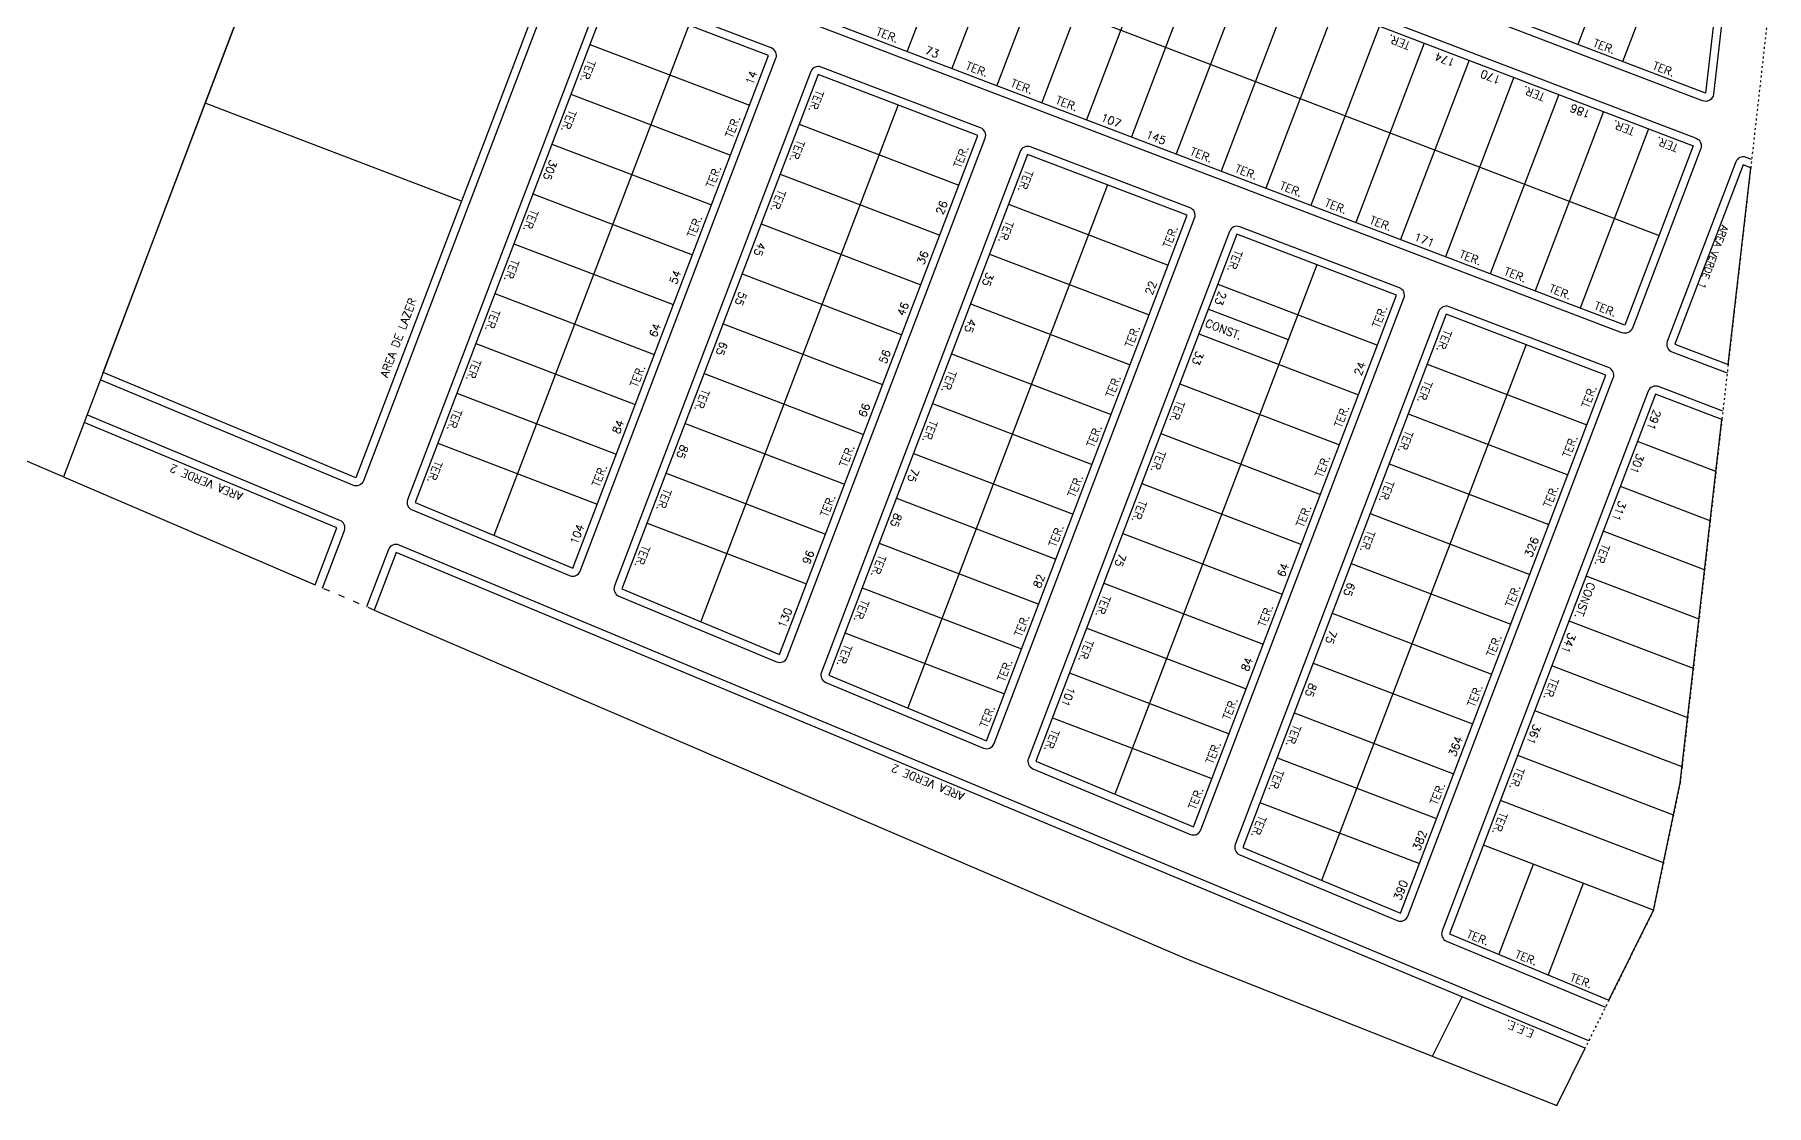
# Model space of a CAD drawing. Extents: x 714896 to 749292, y 8417558 to 8447149.
# Drawn here: x 742868.1 to 743192.7, y 8424952.3 to 8425153 of the extents above; entities that cross this region are included whole.
import ezdxf

# ---------------------------------------------------------------- set-up
doc = ezdxf.new("R2010")
doc.units = 0
doc.header["$MEASUREMENT"] = 0
doc.linetypes.add('ACAD_ISO03W100', pattern=[30, 12, -18])
for name, color, linetype in [('LOTE', 7, 'CONTINUOUS'), ('MEIO_FIO', 24, 'CONTINUOUS'), ('NUM-PORTA', 7, 'CONTINUOUS'), ('QUADRA', 6, 'CONTINUOUS'), ('TEXTO', 7, 'CONTINUOUS'), ('TEXTODERUA', 3, 'CONTINUOUS')]:
    doc.layers.add(name, color=color, linetype=linetype)
doc.styles.add('ROMANS', font='ROMANS.SHX', dxfattribs={"height": 1.5})
doc.styles.add('STYLE1', font='romans.shx')

msp = doc.modelspace()

# ---------------------------------------------------------------- linework, layer by layer
at = {"layer": 'LOTE', "color": 7}
for p, q in [((742985.76, 8425186.65), (743172.61, 8425115.33)), ((743044.5, 8425183.5), (743031.66, 8425149.86)), ((743170.21, 8425184.75), (743157.37, 8425151.12)), ((743052.91, 8425180.29), (743040.07, 8425146.65)), ((743178.62, 8425181.54), (743165.78, 8425147.91)), ((743061.32, 8425177.08), (743048.48, 8425143.44)), ((743069.73, 8425173.87), (743056.89, 8425140.23)), ((743078.13, 8425170.66), (743065.3, 8425137.02)), ((743086.54, 8425167.45), (743073.7, 8425133.82)), ((743094.95, 8425164.24), (743082.11, 8425130.61)), ((743103.36, 8425161.03), (743090.52, 8425127.4)), ((743111.77, 8425157.82), (743098.93, 8425124.19)), ((742990.73, 8425154.78), (742954.21, 8425059.12)), ((743120.18, 8425154.61), (743107.34, 8425120.98)), ((742972.21, 8425151.15), (743002.11, 8425139.74)), ((743128.58, 8425151.4), (743115.75, 8425117.77)), ((743136.99, 8425148.19), (743124.15, 8425114.56)), ((743145.4, 8425144.98), (743132.56, 8425111.35)), ((742968.65, 8425141.81), (742998.54, 8425130.39)), ((743153.81, 8425141.77), (743140.97, 8425108.14)), ((743029.97, 8425139.81), (742993, 8425042.95)), ((743162.22, 8425138.56), (743149.38, 8425104.93)), ((743011.45, 8425136.17), (743041.35, 8425124.76)), ((743170.63, 8425135.35), (743157.79, 8425101.72)), ((742965.08, 8425132.46), (742994.98, 8425121.05)), ((743007.89, 8425126.83), (743037.78, 8425115.42)), ((743069.2, 8425124.83), (743031.78, 8425026.78)), ((742961.51, 8425123.12), (742991.41, 8425111.71)), ((743050.69, 8425121.19), (743080.59, 8425109.78)), ((743004.32, 8425117.49), (743034.22, 8425106.07)), ((742957.95, 8425113.78), (742987.84, 8425102.37)), ((743047.12, 8425111.85), (743077.02, 8425100.44)), ((743000.75, 8425108.14), (743030.65, 8425096.73)), ((743108.44, 8425109.85), (743070.57, 8425010.62)), ((742954.38, 8425104.43), (742984.28, 8425093.02)), ((743089.93, 8425106.22), (743119.82, 8425094.8)), ((743043.56, 8425102.51), (743073.45, 8425091.1)), ((743088.15, 8425101.54), (743103.09, 8425095.84)), ((742997.19, 8425098.8), (743027.08, 8425087.39)), ((742950.82, 8425095.09), (742980.71, 8425083.68)), ((743086.36, 8425096.87), (743116.26, 8425085.46)), ((743147.68, 8425094.87), (743109.35, 8424994.45)), ((743039.99, 8425093.16), (743069.89, 8425081.75)), ((742993.62, 8425089.46), (743023.52, 8425078.05)), ((743129.17, 8425091.24), (743159.06, 8425079.83)), ((742947.25, 8425085.75), (742977.15, 8425074.34)), ((743082.8, 8425087.53), (743112.69, 8425076.12)), ((743036.43, 8425083.82), (743066.32, 8425072.41)), ((743125.6, 8425081.9), (743155.5, 8425070.48)), ((742990.05, 8425080.11), (743019.95, 8425068.7)), ((742943.68, 8425076.41), (742973.58, 8425065)), ((743079.23, 8425078.19), (743109.13, 8425066.78)), ((743183.27, 8425071.09), (743168.57, 8425076.69)), ((743032.86, 8425074.48), (743062.76, 8425063.07)), ((743122.04, 8425072.55), (743151.93, 8425061.14)), ((742986.49, 8425070.77), (743016.38, 8425059.36)), ((743075.66, 8425068.84), (743105.56, 8425057.43)), ((743029.65, 8425066.07), (743059.55, 8425054.66)), ((743182.21, 8425061.86), (743165.36, 8425068.29)), ((743118.47, 8425063.21), (743148.37, 8425051.8)), ((742982.92, 8425061.43), (743012.82, 8425050.02)), ((743072.1, 8425059.5), (743101.99, 8425048.09)), ((743181.15, 8425052.63), (743162.15, 8425059.88)), ((743026.44, 8425057.66), (743056.34, 8425046.25)), ((743114.9, 8425053.87), (743144.8, 8425042.46)), ((743023.23, 8425049.26), (743053.13, 8425037.84)), ((743068.53, 8425050.16), (743098.43, 8425038.75)), ((743180.1, 8425043.4), (743158.94, 8425051.47)), ((743111.34, 8425044.52), (743141.23, 8425033.11)), ((743179.04, 8425034.17), (743155.73, 8425043.06)), ((743020.02, 8425040.85), (743049.92, 8425029.44)), ((743065.32, 8425041.75), (743095.22, 8425030.34)), ((743062.11, 8425033.34), (743092.01, 8425021.93)), ((743107.77, 8425035.18), (743137.67, 8425023.77)), ((743177.98, 8425024.94), (743152.52, 8425034.65)), ((743058.9, 8425024.93), (743088.8, 8425013.52)), ((743104.2, 8425025.84), (743134.1, 8425014.43)), ((743176.92, 8425015.71), (743149.31, 8425026.24)), ((743101, 8425017.43), (743130.89, 8425006.02)), ((743175.31, 8425006.69), (743146.11, 8425017.84)), ((743097.79, 8425009.02), (743127.68, 8424997.61)), ((743173.44, 8424997.77), (743142.9, 8425009.43)), ((743171.57, 8424988.85), (743139.69, 8425001.02)), ((743149.03, 8424997.45), (743142.59, 8424980.6)), ((743158.37, 8424993.89), (743151.83, 8424976.75))]:
    msp.add_line(p, q, dxfattribs=at)
at = {"layer": 'LOTE', "color": 7, "linetype": 'ACAD_ISO03W100', "ltscale": 0.03}
msp.add_lwpolyline([(743197.18, 8425193.6), (743189.79, 8425128.04), (743185.56, 8425091.12), (743184.39, 8425080.86), (743182.21, 8425061.86), (743179.04, 8425034.17), (743176.92, 8425015.71), (743176.59, 8425012.76), (743175.31, 8425006.69), (743173.44, 8424997.77), (743171.57, 8424988.85), (743163.21, 8424972), (743158.75, 8424963.03)], dxfattribs=at)
at = {"layer": 'LOTE', "color": 7}
msp.add_lwpolyline([(742948.16, 8425121.79), (742900.1, 8425140.14)], dxfattribs=at)
at = {"layer": 'LOTE', "color": 7, "linetype": 'ACAD_ISO03W100', "ltscale": 0.1}
msp.add_lwpolyline([(742931.74, 8425045.11), (742920.7, 8425049.84)], dxfattribs=at)
at = {"layer": 'LOTE'}
msp.add_lwpolyline([(743130.17, 8424961.48), (743135.68, 8424972.64)], dxfattribs=at)
at = {"layer": 'MEIO_FIO', "linetype": 'CONTINUOUS'}
msp.add_line((742975.78, 8425189.93), (742949.03, 8425119.86), dxfattribs=at)
for points in [[(743009.12, 8425247.84), (743186.08, 8425180.3, -0.342573), (743187.04, 8425178.73), (743182.81, 8425141.81, -0.489677), (743180.78, 8425140.57), (742995.21, 8425211.41, -0.414214), (742994.35, 8425213.34), (743007.19, 8425246.98, -0.414214)], [(742992.72, 8425204.87), (743179.57, 8425133.55, -0.414214), (743180.43, 8425131.61), (743167.6, 8425097.98, -0.414214), (743165.66, 8425097.11), (742978.81, 8425168.43, -0.414214), (742977.94, 8425170.37), (742990.78, 8425204, -0.414214)], [(742970.39, 8425052.42), (743007.08, 8425148.54, 0.414214), (743006.21, 8425150.48), (742976.31, 8425161.89, 0.414214), (742974.38, 8425161.03), (742938.03, 8425065.81, 0.405369), (742938.86, 8425063.89), (742968.41, 8425051.57, 0.423114)], [(743009.17, 8425036.26), (743046.31, 8425133.57, 0.414214), (743045.45, 8425135.5), (743015.55, 8425146.91, 0.414214), (743013.62, 8425146.05), (742976.82, 8425049.64, 0.405369), (742977.64, 8425047.73), (743007.19, 8425035.41, 0.423114)], [(743047.96, 8425020.09), (743085.55, 8425118.59, 0.414214), (743084.69, 8425120.53), (743054.79, 8425131.94, 0.414214), (743052.85, 8425131.07), (743015.6, 8425033.48, 0.405369), (743016.43, 8425031.56), (743045.98, 8425019.24, 0.423114)], [(743086.74, 8425003.92), (743124.79, 8425103.61, 0.414214), (743123.93, 8425105.55), (743094.03, 8425116.96, 0.414214), (743092.09, 8425116.09), (743054.39, 8425017.31, 0.405369), (743055.21, 8425015.39), (743084.76, 8425003.08, 0.423114)], [(743125.53, 8424987.76), (743164.03, 8425088.63, 0.414214), (743163.16, 8425090.57), (743133.27, 8425101.98, 0.414214), (743131.33, 8425101.12), (743093.17, 8425001.15, 0.405369), (743094, 8424999.23), (743123.55, 8424986.91, 0.423114)]]:
    msp.add_lwpolyline(points, format="xyb", close=True, dxfattribs=at)
for points in [[(743189.96, 8425129.58), (743188.91, 8425129.98, 0.414214), (743186.97, 8425129.11), (743174.14, 8425095.48, 0.414214), (743175, 8425093.54), (743185.38, 8425089.58)], [(742949.03, 8425119.86), (742929.76, 8425069.36, -0.423114), (742927.78, 8425068.51), (742880.42, 8425088.25)], [(743184.56, 8425082.4), (743172.51, 8425087, 0.414214), (743170.57, 8425086.14), (743131.96, 8424984.98, 0.405369), (743132.78, 8424983.06), (743162.54, 8424970.66)], [(742922.08, 8425049.25), (742926.19, 8425060.01, 0.405369), (742925.36, 8425061.93), (742877.94, 8425081.7)], [(743159.42, 8424964.37), (742936.44, 8425057.31, 0.423114), (742934.47, 8425056.46), (742930.36, 8425045.7)]]:
    msp.add_lwpolyline(points, format="xyb", dxfattribs=at)
at = {"layer": 'QUADRA'}
for points in [[(742862.06, 8425188.82), (742873.42, 8425218.5), (742883.22, 8425244.13), (742891.42, 8425265.55), (742899.97, 8425287.9), (742949.03, 8425269.17), (742938.75, 8425242.06), (742929.18, 8425216.81), (742925.63, 8425207.46), (742916.14, 8425182.43), (742900.1, 8425140.14), (742890.05, 8425113.62), (742880.95, 8425089.65), (742877.41, 8425080.3), (742873.53, 8425070.08), (742872.48, 8425070.53), (742814.32, 8425095.49)], [(742961.97, 8425157.95), (742954.68, 8425138.86), (742948.16, 8425121.79), (742928.35, 8425069.9), (742880.95, 8425089.65), (742900.1, 8425140.14), (742925.63, 8425207.46)]]:
    msp.add_lwpolyline(points, dxfattribs=at)
for points in [[(743008.59, 8425246.44), (743185.55, 8425178.9), (743181.32, 8425141.98), (742995.75, 8425212.81), (743008.59, 8425246.44)], [(742992.18, 8425203.47), (743179.03, 8425132.14), (743166.2, 8425098.51), (742979.34, 8425169.83)], [(742968.99, 8425052.96), (743005.67, 8425149.08), (742975.78, 8425160.49), (742939.44, 8425065.28)], [(743007.77, 8425036.79), (743044.91, 8425134.1), (743015.02, 8425145.51), (742978.22, 8425049.11)], [(743046.56, 8425020.63), (743084.15, 8425119.12), (743054.26, 8425130.54), (743017.01, 8425032.94)], [(743189.79, 8425128.04), (743188.38, 8425128.58), (743175.54, 8425094.95), (743185.56, 8425091.12), (743189.79, 8425128.04)], [(743085.34, 8425004.46), (743123.39, 8425104.15), (743093.49, 8425115.56), (743055.79, 8425016.78)], [(743124.13, 8424988.29), (743162.63, 8425089.17), (743132.73, 8425100.58), (743094.57, 8425000.61)], [(743171.57, 8424988.85), (743176.59, 8425012.76), (743184.39, 8425080.86), (743171.97, 8425085.6), (743133.36, 8424984.44), (743163.21, 8424972)], [(742924.79, 8425060.55), (742877.41, 8425080.3), (742873.53, 8425070.08), (742920.7, 8425049.84), (742924.79, 8425060.55)], [(742935.87, 8425055.93), (742931.74, 8425045.11), (743084.05, 8424979.75), (743153.42, 8424952.28), (743158.75, 8424963.03), (742935.87, 8425055.93)]]:
    msp.add_lwpolyline(points, close=True, dxfattribs=at)

# ---------------------------------------------------------------- texts
at = {"layer": 'NUM-PORTA', "style": 'ROMANS'}
for s, rotation, p in [('73', 338.7978, (743034.88, 8425149.48, 1081.85)), ('174', 158.7978, (743134.53, 8425148.31, 1622.78)), ('14', 68.7978, (743002.72, 8425143.44, 1622.78)), ('170', 158.7978, (743143.1, 8425145.04, 1622.78)), ('107', 338.7978, (743067.82, 8425136.9, 1081.85)), ('186', 158.7978, (743159.91, 8425138.63, 1622.78)), ('145', 338.7978, (743076.24, 8425133.69, 1081.85)), ('305', 248.7978, (742964.74, 8425129.67, 1622.78)), ('26', 68.7978, (743038.38, 8425119.09, 1622.78)), ('171', 338.7978, (743126.52, 8425114.5, 1081.85)), ('45', 248.7978, (743003.8, 8425114.22, 1622.78)), ('36', 68.7978, (743034.8, 8425109.7, 1622.78)), ('54', 68.7978, (742988.45, 8425106.07, 1622.78)), ('35', 248.7978, (743046.59, 8425108.56, 1622.78)), ('55', 248.7978, (743000.25, 8425104.94, 1622.78)), ('22', 68.7978, (743077.59, 8425104.03, 1622.78)), ('23', 248.7978, (743090.19, 8425105.01, 1622.78)), ('46', 68.7978, (743031.12, 8425100.07, 1622.78)), ('64', 68.7978, (742984.64, 8425096.09, 1622.78)), ('45', 248.7978, (743043.27, 8425099.86, 1622.78)), ('65', 248.7978, (742996.69, 8425095.6, 1622.78)), ('56', 68.7978, (743027.71, 8425091.16, 1622.78)), ('33', 248.7978, (743085.92, 8425093.81, 1622.78)), ('24', 68.7978, (743116.77, 8425088.91, 1622.78)), ('66', 68.7978, (743023.88, 8425081.11, 1622.78)), ('291', 248.7978, (743171.64, 8425082.84, 1622.78)), ('84', 68.7978, (742977.74, 8425078, 1622.78)), ('85', 248.7978, (742989.3, 8425076.25, 1622.78)), ('301', 248.7978, (743168.5, 8425074.62, 1622.78)), ('75', 248.7978, (743032.57, 8425071.83, 1622.78)), ('311', 248.7978, (743165.11, 8425065.73, 1622.78)), ('85', 248.7978, (743029.36, 8425063.43, 1622.78)), ('104', 68.7978, (742969.81, 8425057.24, 1622.78)), ('96', 68.7978, (743013.37, 8425053.57, 1622.78)), ('326', 68.7978, (743148.73, 8425054.86, 1622.78)), ('64', 68.7978, (743102.36, 8425051.15, 1622.78)), ('82', 68.7978, (743056.61, 8425049.08, 1622.78)), ('65', 248.7978, (743114.32, 8425050.44, 1622.78)), ('130', 68.7978, (743008.79, 8425041.59, 1622.78)), ('75', 248.7978, (743110.91, 8425041.52, 1622.78)), ('341', 248.7978, (743155.66, 8425040.99, 1622.78)), ('84', 68.7978, (743095.61, 8425033.48, 1622.78)), ('85', 248.7978, (743107.12, 8425031.58, 1622.78)), ('361', 248.7978, (743149.14, 8425023.89, 1622.78)), ('364', 68.7978, (743134.46, 8425017.49, 1622.78)), ('382', 68.7978, (743127.74, 8424999.87, 1622.78)), ('390', 68.7978, (743124.18, 8424990.55, 1622.78))]:
    msp.add_text(s, height=1.5, rotation=rotation, dxfattribs=at).set_placement(p)
at = {"layer": 'NUM-PORTA', "color": 7, "style": 'ROMANS'}
for s, p in [('75', (743071.44, 8425055.88)), ('101', (743061.89, 8425030.86))]:
    msp.add_text(s, height=1.45, rotation=248.2978, dxfattribs=at).set_placement(p)
at = {"layer": 'TEXTO', "style": 'ROMANS'}
for s, rotation, p in [('TER.', 338.7978, (743025.72, 8425152.97, 1081.85)), ('TER.', 158.7978, (743126.13, 8425151.52, 1622.78)), ('TER.', 338.7978, (743160.08, 8425150.85, 1622.78)), ('TER.', 248.7978, (742971.87, 8425148.35, 1622.78)), ('TER.', 338.7978, (743042.53, 8425146.55, 1081.85)), ('TER.', 338.7978, (743171.26, 8425146.59, 1622.78)), ('TER.', 338.7978, (743050.94, 8425143.34, 1081.85)), ('TER.', 158.7978, (743151.36, 8425141.89, 1622.78)), ('TER.', 248.7978, (743014.67, 8425142.72, 1622.78)), ('TER.', 338.7978, (743059.35, 8425140.13, 1081.85)), ('TER.', 248.7978, (742968.3, 8425139.01, 1622.78)), ('TER.', 68.7978, (742998.91, 8425133.46, 1622.78)), ('TER.', 158.7978, (743168.19, 8425135.47, 1622.78)), ('TER.', 158.7978, (743176.35, 8425132.35, 1622.78)), ('TER.', 248.7978, (743011.11, 8425133.38, 1622.78)), ('TER.', 68.7978, (743041.71, 8425127.82, 1622.78)), ('TER.', 338.7978, (743084.58, 8425130.51, 1081.85)), ('TER.', 68.7978, (742995.34, 8425124.11, 1622.78)), ('TER.', 248.7978, (743053.91, 8425127.74, 1622.78)), ('TER.', 338.7978, (743092.98, 8425127.3, 1081.85)), ('TER.', 338.7978, (743101.39, 8425124.09, 1081.85)), ('TER.', 248.7978, (743007.54, 8425124.03, 1622.78)), ('TER.', 338.7978, (743109.8, 8425120.88, 1081.85)), ('TER.', 248.7978, (742961.17, 8425120.33, 1622.78)), ('TER.', 68.7978, (742991.77, 8425114.77, 1622.78)), ('TER.', 248.7978, (743050.26, 8425118.19, 1622.78)), ('TER.', 338.7978, (743118.21, 8425117.67, 1081.85)), ('TER.', 68.7978, (743080.95, 8425112.84, 1622.78)), ('TER.', 248.7978, (743093.15, 8425112.76, 1622.78)), ('TER.', 338.7978, (743135.03, 8425111.25, 1081.85)), ('TER.', 248.7978, (742957.6, 8425110.98, 1622.78)), ('TER.', 338.7978, (743143.43, 8425108.04, 1081.85)), ('TER.', 338.7978, (743151.84, 8425104.83, 1081.85)), ('AREA DE LAZER', 69.4861, (742934.26, 8425088.61, 1081.85)), ('TER.', 248.7978, (742954.04, 8425101.64, 1622.78)), ('TER.', 68.7978, (743120.19, 8425097.87, 1622.78)), ('TER.', 338.7978, (743160.31, 8425101.6, 1081.85)), ('TER.', 68.7978, (743073.82, 8425094.16, 1622.78)), ('CONST.', 338.7978, (743087.37, 8425098.33, 1622.78)), ('TER.', 248.7978, (743132.39, 8425097.79, 1622.78)), ('TER.', 248.7978, (742950.47, 8425092.3, 1622.78)), ('TER.', 68.7978, (742981.08, 8425086.74, 1622.78)), ('TER.', 248.7978, (743039.57, 8425090.16, 1622.78)), ('TER.', 68.7978, (743070.25, 8425084.82, 1622.78)), ('TER.', 248.7978, (742993.28, 8425086.66, 1622.78)), ('TER.', 248.7978, (743128.74, 8425088.23, 1622.78)), ('TER.', 68.7978, (743159.43, 8425082.89, 1622.78)), ('TER.', 248.7978, (742946.9, 8425082.96, 1622.78)), ('TER.', 248.7978, (743082.37, 8425084.52, 1622.78)), ('TER.', 68.7978, (743113.06, 8425079.18, 1622.78)), ('TER.', 248.7978, (743036, 8425080.82, 1622.78)), ('TER.', 68.7978, (743066.68, 8425075.47, 1622.78)), ('TER.', 248.7978, (743125.17, 8425078.89, 1622.78)), ('TER.', 68.7978, (743020.31, 8425071.77, 1622.78)), ('TER.', 68.7978, (743155.86, 8425073.55, 1622.78)), ('AREA VERDE 2', 157.5941, (742907.3, 8425066.99, 1081.85)), ('TER.', 248.7978, (742943.18, 8425073.21, 1622.78)), ('TER.', 248.7978, (743078.8, 8425075.18, 1622.78)), ('TER.', 68.7978, (743109.49, 8425069.84, 1622.78)), ('TER.', 68.7978, (742973.94, 8425068.06, 1622.78)), ('TER.', 68.7978, (743063.12, 8425066.13, 1622.78)), ('TER.', 248.7978, (743121.61, 8425069.55, 1622.78)), ('TER.', 248.7978, (742986.14, 8425067.98, 1622.78)), ('TER.', 68.7978, (743016.75, 8425062.42, 1622.78)), ('TER.', 68.7978, (743152.29, 8425064.2, 1622.78)), ('TER.', 248.7978, (743075.24, 8425065.84, 1622.78)), ('TER.', 68.7978, (743105.92, 8425060.5, 1622.78)), ('TER.', 68.7978, (743059.55, 8425056.79, 1622.78)), ('TER.', 248.7978, (743118.04, 8425060.2, 1622.78)), ('TER.', 248.7978, (742982.1, 8425057.39, 1622.78)), ('TER.', 248.7978, (743162.02, 8425057.64, 1622.78)), ('TER.', 248.7978, (743026.37, 8425055.59, 1622.78)), ('TER.', 68.7978, (743145.16, 8425045.52, 1622.78)), ('CONST.', 248.7978, (743159.29, 8425050.48, 1622.78)), ('TER.', 248.7978, (743023.16, 8425047.18, 1622.78)), ('TER.', 248.7978, (743068.46, 8425048.09, 1622.78)), ('TER.', 68.7978, (743053.13, 8425039.97, 1622.78)), ('TER.', 68.7978, (743098.79, 8425041.81, 1622.78)), ('TER.', 68.7978, (743141.6, 8425036.18, 1622.78)), ('TER.', 248.7978, (743019.97, 8425038.82, 1622.78)), ('TER.', 248.7978, (743065.25, 8425039.68, 1622.78)), ('TER.', 68.7978, (743049.92, 8425031.56, 1622.78)), ('TER.', 68.7978, (743138.03, 8425026.83, 1622.78)), ('TER.', 248.7978, (743152.45, 8425032.58, 1622.78)), ('TER.', 68.7978, (743046.63, 8425022.94, 1622.78)), ('TER.', 68.7978, (743092.13, 8425024.37, 1622.78)), ('TER.', 248.7978, (743104.14, 8425023.77, 1622.78)), ('TER.', 248.7978, (743058.85, 8425022.9, 1622.78)), ('TER.', 68.7978, (743088.99, 8425016.13, 1622.78)), ('AREA VERDE 2', 157.5941, (743042.54, 8425010.77, 1081.85)), ('TER.', 248.7978, (743100.93, 8425015.36, 1622.78)), ('TER.', 248.7978, (743146.04, 8425015.77, 1622.78)), ('TER.', 68.7978, (743085.72, 8425007.58, 1622.78)), ('TER.', 68.7978, (743131.02, 8425008.46, 1622.78)), ('TER.', 248.7978, (743097.63, 8425006.74, 1622.78)), ('TER.', 248.7978, (743142.83, 8425007.36, 1622.78)), ('TER.', 338.7978, (743136.42, 8424983.78, 1622.78)), ('TER.', 338.7978, (743145.49, 8424980, 1622.78)), ('TER.', 338.7978, (743155.79, 8424975.71, 1622.78)), ('E.E.E.', 157.5941, (743149.34, 8424966.26, 1081.85))]:
    msp.add_text(s, height=1.5, rotation=rotation, dxfattribs=at).set_placement(p)
at = {"layer": 'TEXTO', "linetype": 'CONTINUOUS', "style": 'STYLE1'}
msp.add_text('AREA VERDE 1', height=1.3, rotation=249.108, dxfattribs=at).set_placement((743184.39, 8425117.41))
at = {"layer": 'TEXTODERUA', "style": 'ROMANS'}
msp.add_text('VIA PRINCIPAL N - BA. MONTE AZUL ', height=5, rotation=69.2979, dxfattribs=at).set_placement((742836.41, 8425130.48))

doc.saveas('drawing.dxf')
